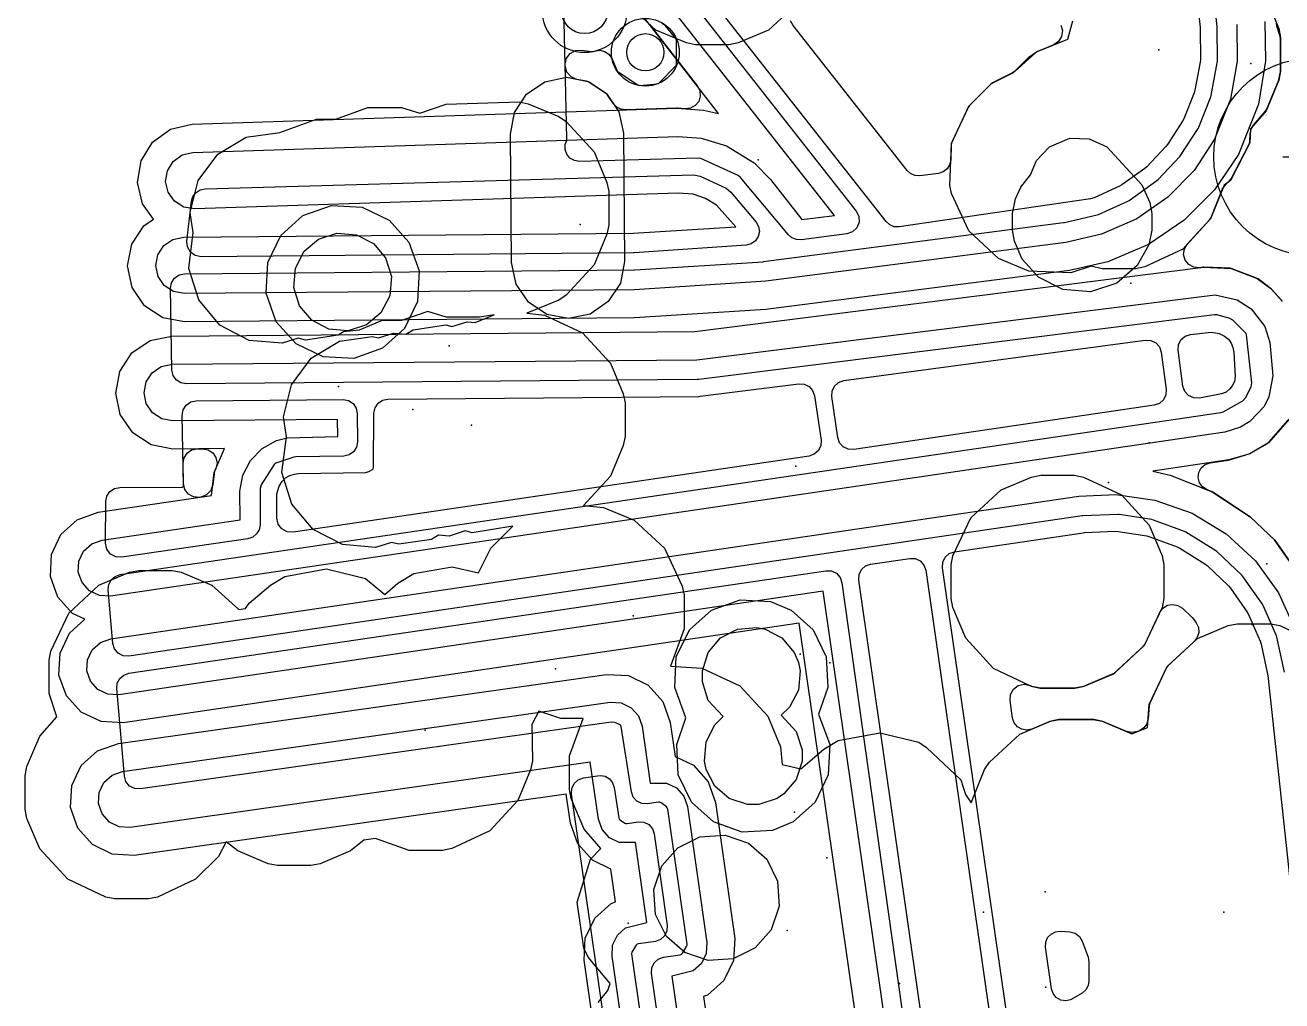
# Model space of a CAD drawing. Header units: metres. Extents: x 17722 to 17999, y 13535 to 15917.
# Drawn here: x 17797.48 to 17841.98, y 14155.43 to 14189.98 of the extents above; entities that cross this region are included whole.
import ezdxf

# ---------------------------------------------------------------- set-up
doc = ezdxf.new("R2010")
doc.units = ezdxf.units.M
for name, color, linetype in [('AI_GREENING_ALLOWED_ZONE', 4, 'Continuous'), ('AI_GREENING_EXCLUSIONS', 1, 'Continuous'), ('AI_GREENING_LAWN', 82, 'Continuous'), ('AI_GREENING_REJECTED', 6, 'Continuous'), ('AI_GREENING_SHRUBS', 92, 'Continuous'), ('AI_GREENING_TREES', 3, 'Continuous')]:
    doc.layers.add(name, color=color, linetype=linetype)

# ---------------------------------------------------------------- blocks, each defined once
blk = doc.blocks.new('AI_TREE')
for p, q in [((0, -0.3), (0, 0.3)), ((-0.3, 0), (0.3, 0))]:
    blk.add_line(p, q)
for radius in [1, 0.12]:
    blk.add_circle((0, 0), radius)
blk = doc.blocks.new('AI_SHRUB')
for radius in [1, 0.55]:
    blk.add_circle((0, 0), radius)

msp = doc.modelspace()

# ---------------------------------------------------------------- linework, layer by layer
at = {"layer": 'AI_GREENING_ALLOWED_ZONE'}
for points in [[(17819.585, 14190.012), (17819.642, 14189.95), (17821.286, 14187.821), (17821.372, 14187.651), (17821.388, 14187.462), (17821.331, 14187.28), (17821.211, 14187.132), (17821.044, 14187.04), (17820.855, 14187.017), (17820.578, 14187.037), (17820.552, 14187.037), (17818.743, 14186.978), (17818.578, 14187), (17818.429, 14187.076), (17818.313, 14187.196), (17818.092, 14187.52), (17818.023, 14187.588), (17817.455, 14187.961), (17817.362, 14187.998), (17817.021, 14188.058), (17816.812, 14188.147), (17816.664, 14188.319), (17816.607, 14188.539), (17816.366, 14199.007)], [(17834.152, 14189.986), (17834.212, 14189.786), (17834.185, 14189.58), (17834.076, 14189.402), (17833.904, 14189.284), (17833.333, 14189.048), (17833.263, 14189.004), (17832.534, 14188.352), (17832.423, 14188.277), (17831.741, 14187.938), (17831.675, 14187.891), (17830.925, 14187.14), (17830.875, 14187.07), (17830.301, 14185.833), (17830.278, 14185.738), (17830.257, 14185.205), (17830.219, 14185.035), (17830.126, 14184.888), (17829.988, 14184.782), (17829.822, 14184.729), (17829.168, 14184.644), (17828.996, 14184.652), (17828.838, 14184.717), (17828.71, 14184.831), (17824.671, 14189.971), (17824.585, 14190.136)], [(17842.009, 14180.19), (17841.98, 14180.23), (17841.612, 14180.637), (17841.575, 14180.67), (17841.139, 14180.992), (17841.082, 14181.024), (17840.228, 14181.355), (17840.149, 14181.371), (17839.224, 14181.41), (17839.182, 14181.408), (17839.066, 14181.393), (17838.865, 14181.409), (17838.686, 14181.503), (17838.559, 14181.66), (17838.505, 14181.854), (17838.531, 14182.055), (17838.635, 14182.228), (17839.432, 14183.093), (17839.479, 14183.169), (17839.885, 14184.184), (17840.046, 14184.396), (17840.119, 14184.451), (17840.189, 14184.535), (17840.822, 14185.762), (17840.849, 14185.863), (17840.862, 14186.138), (17840.897, 14186.299), (17840.983, 14186.441), (17841.397, 14186.918), (17841.438, 14186.985), (17841.866, 14188.009), (17841.881, 14188.056), (17841.936, 14188.33), (17841.941, 14188.379), (17841.941, 14189.501), (17841.928, 14189.58), (17841.809, 14189.94), (17841.784, 14190.132)], [(17842.865, 14170.128), (17841.751, 14171.718), (17841.718, 14171.756), (17840.875, 14172.555), (17840.84, 14172.583), (17839.534, 14173.442), (17839.489, 14173.466), (17839.335, 14173.528), (17839.178, 14173.627), (17839.069, 14173.777), (17839.022, 14173.957), (17839.044, 14174.141), (17839.131, 14174.305), (17839.272, 14174.426), (17839.448, 14174.486), (17840.093, 14174.581), (17840.129, 14174.589), (17840.822, 14174.797), (17840.876, 14174.821), (17841.473, 14175.171), (17841.533, 14175.221), (17842.212, 14175.99)]]:
    msp.add_lwpolyline(points, dxfattribs=at)
for points in [[(17803.656, 14173.26), (17803.445, 14173.274), (17803.259, 14173.374), (17803.131, 14173.541), (17803.083, 14173.747), (17803.071, 14174.47), (17803.106, 14174.662), (17803.213, 14174.827), (17803.375, 14174.938), (17803.567, 14174.978), (17803.769, 14174.98), (17803.964, 14174.942), (17804.128, 14174.832), (17804.237, 14174.668), (17804.274, 14174.473), (17804.232, 14174.28), (17804.187, 14174.176), (17804.168, 14174.105), (17804.121, 14173.703), (17804.05, 14173.499), (17803.899, 14173.343), (17803.697, 14173.266), (17803.656, 14173.26)], [(17833.134, 14165.056), (17832.957, 14165.017), (17832.778, 14165.045), (17832.62, 14165.134), (17832.504, 14165.274), (17832.446, 14165.446), (17832.357, 14166.071), (17832.372, 14166.283), (17832.475, 14166.471), (17832.646, 14166.598), (17832.855, 14166.642), (17833.064, 14166.594), (17833.095, 14166.58), (17833.152, 14166.561), (17833.42, 14166.507), (17833.47, 14166.502), (17834.607, 14166.502), (17834.657, 14166.507), (17834.93, 14166.562), (17834.977, 14166.576), (17835.998, 14167.003), (17836.07, 14167.05), (17837.076, 14167.975), (17837.132, 14168.052), (17837.662, 14169.183), (17837.772, 14169.335), (17837.931, 14169.436), (17838.116, 14169.471), (17838.3, 14169.435), (17838.459, 14169.334), (17838.802, 14169.009), (17838.867, 14168.933), (17838.951, 14168.813), (17839.026, 14168.65), (17839.039, 14168.472), (17838.988, 14168.301), (17838.881, 14168.158), (17837.957, 14167.308), (17837.9, 14167.231), (17837.309, 14165.969), (17837.286, 14165.883), (17837.249, 14165.419), (17837.202, 14165.244), (17837.096, 14165.097), (17836.944, 14164.997), (17836.869, 14164.966), (17836.676, 14164.927), (17836.483, 14164.966), (17835.64, 14165.319), (17835.593, 14165.333), (17835.319, 14165.388), (17835.27, 14165.393), (17834.133, 14165.393), (17834.083, 14165.388), (17833.809, 14165.333), (17833.762, 14165.319), (17833.134, 14165.056)], [(17833.614, 14157.327), (17833.62, 14157.504), (17833.688, 14157.668), (17833.808, 14157.797), (17833.965, 14157.877), (17834.141, 14157.898), (17834.476, 14157.876), (17834.663, 14157.827), (17834.817, 14157.711), (17834.916, 14157.545), (17835.119, 14156.971), (17835.148, 14156.807), (17835.153, 14156.139), (17835.124, 14155.97), (17835.04, 14155.819), (17834.91, 14155.707), (17834.602, 14155.523), (17834.601, 14155.525), (17834.504, 14155.464), (17834.328, 14155.429), (17834.151, 14155.459), (17833.996, 14155.549), (17833.882, 14155.688), (17833.826, 14155.858), (17833.614, 14157.327)]]:
    msp.add_lwpolyline(points, close=True, dxfattribs=at)
at = {"layer": 'AI_GREENING_EXCLUSIONS'}
for points in [[(17841.378, 14190.115), (17841.404, 14188.717), (17841.153, 14187.178), (17840.445, 14185.404), (17839.597, 14184.149), (17838.526, 14183.075), (17837.258, 14182.215), (17835.822, 14181.605), (17834.458, 14181.298), (17823.712, 14179.906), (17819.062, 14179.613), (17803.122, 14179.474), (17802.356, 14179.62), (17801.703, 14180.047), (17801.264, 14180.693), (17801.105, 14181.457), (17801.251, 14182.223), (17801.678, 14182.876), (17802.02, 14183.108), (17801.632, 14183.649), (17801.455, 14184.409), (17801.582, 14185.179), (17801.994, 14185.842), (17802.628, 14186.296), (17803.388, 14186.473), (17803.388, 14186.473), (17820.565, 14187.038), (17821.504, 14186.971), (17822.034, 14186.854), (17818.696, 14191.175)], [(17840.384, 14190.005), (17840.404, 14188.705), (17840.17, 14187.363), (17839.603, 14185.944), (17838.872, 14184.838), (17837.944, 14183.888), (17836.844, 14183.125), (17835.596, 14182.579), (17834.329, 14182.29), (17823.714, 14180.911), (17819.053, 14180.613), (17803.114, 14180.474), (17802.73, 14180.547), (17802.404, 14180.761), (17802.185, 14181.083), (17802.105, 14181.465), (17802.178, 14181.849), (17802.392, 14182.175), (17802.714, 14182.394), (17803.096, 14182.474), (17819.008, 14182.613), (17822.641, 14182.844), (17821.964, 14183.604), (17821.571, 14183.847), (17821.132, 14183.992), (17820.604, 14184.037), (17820.604, 14184.037), (17803.486, 14183.475), (17803.102, 14183.539), (17802.77, 14183.745), (17802.543, 14184.062), (17802.454, 14184.442), (17802.518, 14184.827), (17802.724, 14185.158), (17803.041, 14185.385), (17803.421, 14185.474), (17820.598, 14186.038), (17821.419, 14185.975), (17822.31, 14185.709), (17823.297, 14185.1), (17823.874, 14184.512), (17824.989, 14183.093), (17826.143, 14183.243), (17819.844, 14191.259)], [(17824.883, 14190.793), (17823.809, 14189.805), (17822.726, 14189.352), (17822.403, 14189.287), (17821.216, 14189.287), (17820.894, 14189.352), (17819.81, 14189.805), (17818.736, 14190.793)], [(17841.423, 14190.947), (17841.876, 14189.864), (17841.941, 14189.541), (17841.941, 14188.354), (17841.876, 14188.032), (17841.423, 14186.948), (17840.87, 14186.31), (17840.846, 14185.81), (17840.163, 14184.485), (17839.936, 14184.312), (17839.462, 14183.127), (17838.475, 14182.053), (17837.128, 14181.422), (17836.805, 14181.357), (17835.618, 14181.357), (17835.228, 14181.451), (17834.505, 14181.211), (17833.026, 14181.27), (17831.943, 14181.723), (17830.894, 14182.695), (17830.28, 14184.016), (17830.221, 14184.308), (17830.28, 14185.788), (17830.894, 14187.109), (17831.704, 14187.92), (17832.484, 14188.307), (17833.031, 14188.854), (17833.294, 14189.032), (17834.403, 14189.49), (17834.582, 14190.138)], [(17817.773, 14155.366), (17818.116, 14155.795), (17818.197, 14156.049), (17817.412, 14156.973), (17817.265, 14157.299), (17817.029, 14158.928), (17817.502, 14160.442), (17817.87, 14160.825), (17817.272, 14161.509), (17816.819, 14162.592), (17816.754, 14162.915), (17816.754, 14164.102), (17817.24, 14165.431), (17816.453, 14165.431), (17815.666, 14165.691), (17815.42, 14165.215), (17815.44, 14163.932), (17815.374, 14163.61), (17814.921, 14162.526), (17813.933, 14161.453), (17812.587, 14160.822), (17812.264, 14160.757), (17811.077, 14160.757), (17809.887, 14161.184), (17809.468, 14161.114), (17809.006, 14160.737), (17807.923, 14160.284), (17807.6, 14160.219), (17806.413, 14160.219), (17806.09, 14160.284), (17805.007, 14160.737), (17804.602, 14161.057), (17804.32, 14160.545), (17803.51, 14159.735), (17802.163, 14159.104), (17801.841, 14159.039), (17800.653, 14159.039), (17800.331, 14159.104), (17798.984, 14159.735), (17797.996, 14160.808), (17797.543, 14161.892), (17797.478, 14162.214), (17797.478, 14163.401), (17797.543, 14163.724), (17797.996, 14164.807), (17798.595, 14165.492), (17798.324, 14166.308), (17798.324, 14167.495), (17798.389, 14167.818), (17798.389, 14167.818), (17799.02, 14169.164), (17800.093, 14170.152), (17801.177, 14170.606), (17801.499, 14170.671), (17802.686, 14170.671), (17803.009, 14170.606), (17804.092, 14170.152), (17805.045, 14169.286), (17805.285, 14169.325), (17805.415, 14169.514), (17806.168, 14170.145), (17806.674, 14170.458), (17808.154, 14170.723), (17809.528, 14170.39), (17810.219, 14169.815), (17810.673, 14170.221), (17811.243, 14170.56), (17812.596, 14170.799), (17813.539, 14170.586), (17813.973, 14171.463), (17814.753, 14172.242), (17813.312, 14172.005), (17813.057, 14172.069), (17812.491, 14171.889), (17812.115, 14171.922), (17811.866, 14171.772), (17810.708, 14171.601), (17810.453, 14171.665), (17809.886, 14171.486), (17808.72, 14171.586), (17807.681, 14172.125), (17806.927, 14173.021), (17806.574, 14174.137), (17806.728, 14175.408), (17806.624, 14176.113), (17806.909, 14177.248), (17807.607, 14178.188), (17808.612, 14178.789), (17809.77, 14178.96), (17809.988, 14178.905), (17810.526, 14179.076), (17810.958, 14179.038), (17811.216, 14179.193), (17812.374, 14179.364), (17812.593, 14179.309), (17813.131, 14179.479), (17813.418, 14179.454), (17814.084, 14179.724), (17813.571, 14179.64), (17812.384, 14179.64), (17811.733, 14179.842), (17810.805, 14179.524), (17810.121, 14179.524), (17809.305, 14179.182), (17808.756, 14179.117), (17808.563, 14179.002), (17807.405, 14178.831), (17807.15, 14178.895), (17806.584, 14178.715), (17805.417, 14178.816), (17804.378, 14179.355), (17803.625, 14180.25), (17803.271, 14181.366), (17803.426, 14182.637), (17803.322, 14183.342), (17803.607, 14184.478), (17804.305, 14185.417), (17805.309, 14186.018), (17806.497, 14186.182), (17807.795, 14186.655), (17808.479, 14186.655), (17809.618, 14187.062), (17810.805, 14187.062), (17811.456, 14186.859), (17812.384, 14187.178), (17814.969, 14187.262), (17815.291, 14187.197), (17816.374, 14186.744), (17816.638, 14186.566), (17817.626, 14185.492), (17818.079, 14184.409), (17818.144, 14184.087), (17818.144, 14182.899), (17818.079, 14182.577), (17817.626, 14181.493), (17816.638, 14180.42), (17816.374, 14180.242), (17815.247, 14179.78), (17815.873, 14179.715), (17817.22, 14179.084), (17818.207, 14178.011), (17818.661, 14176.927), (17818.726, 14176.605), (17818.726, 14175.417), (17818.661, 14175.095), (17818.207, 14174.012), (17817.251, 14172.969), (17817.963, 14172.904), (17819.046, 14172.451), (17820.12, 14171.463), (17820.751, 14170.116), (17820.816, 14169.794), (17820.816, 14168.606), (17820.33, 14167.277), (17821.439, 14167.212), (17822.786, 14166.582), (17823.774, 14165.508), (17824.227, 14164.424), (17824.292, 14163.804), (17824.947, 14163.646), (17825.764, 14164.341), (17826.269, 14164.654), (17827.749, 14164.919), (17829.123, 14164.586), (17829.401, 14164.404), (17830.615, 14163.251), (17830.775, 14162.738), (17830.977, 14162.439), (17831.451, 14163.624), (17831.628, 14163.887), (17832.702, 14164.875), (17833.785, 14165.328), (17834.108, 14165.393), (17835.295, 14165.393), (17835.617, 14165.328), (17836.676, 14164.885), (17837.225, 14165.115), (17837.29, 14165.928), (17837.921, 14167.275), (17838.994, 14168.263), (17840.078, 14168.716), (17840.4, 14168.781), (17841.588, 14168.781), (17841.91, 14168.716), (17843.257, 14168.085)], [(17829.323, 14137.948), (17824.894, 14168.806), (17800.945, 14165.28), (17800.166, 14165.319), (17799.461, 14165.654), (17798.937, 14166.233), (17798.675, 14166.968), (17798.714, 14167.747), (17799.049, 14168.452), (17799.59, 14168.941), (17799.157, 14169.147), (17798.633, 14169.726), (17798.371, 14170.461), (17798.41, 14171.24), (17798.745, 14171.945), (17799.324, 14172.468), (17800.059, 14172.731), (17804.077, 14173.322), (17804.172, 14174.142), (17804.54, 14174.986), (17802.706, 14174.97), (17801.939, 14175.116), (17801.286, 14175.544), (17800.847, 14176.189), (17800.688, 14176.953), (17800.834, 14177.719), (17801.261, 14178.372), (17801.907, 14178.811), (17802.671, 14178.97), (17821.193, 14179.132), (17839.203, 14181.411), (17840.19, 14181.369), (17841.113, 14181.012), (17841.595, 14180.655), (17841.996, 14180.211)], [(17842.243, 14176.026), (17841.507, 14175.191), (17840.85, 14174.806), (17840.111, 14174.584), (17837.415, 14174.187), (17838.029, 14174.05), (17839.513, 14173.456), (17840.859, 14172.571), (17841.737, 14171.738), (17842.881, 14170.105)], [(17830.385, 14137.59), (17825.741, 14169.942), (17800.799, 14166.27), (17800.41, 14166.289), (17800.057, 14166.456), (17799.796, 14166.746), (17799.664, 14167.113), (17799.684, 14167.503), (17799.851, 14167.855), (17800.141, 14168.117), (17800.508, 14168.248), (17834.795, 14173.296), (17836.104, 14173.36), (17837.488, 14173.163), (17838.804, 14172.696), (17840.011, 14171.968), (17841.049, 14171.013), (17841.867, 14169.879), (17842.444, 14168.607), (17842.773, 14167.134), (17846.739, 14130.959)], [(17820.378, 14135.21), (17817.271, 14156.874), (17817.313, 14157.654), (17817.651, 14158.358), (17818.233, 14158.879), (17818.384, 14158.933), (17818.22, 14160.092), (17817.566, 14160.406), (17817.046, 14160.988), (17816.788, 14161.724), (17816.642, 14162.75), (17801.343, 14160.581), (17800.564, 14160.624), (17799.861, 14160.963), (17799.34, 14161.544), (17799.082, 14162.281), (17799.126, 14163.06), (17799.464, 14163.763), (17800.045, 14164.283), (17800.782, 14164.541), (17818.061, 14166.991), (17818.84, 14166.948), (17819.543, 14166.61), (17820.064, 14166.028), (17820.322, 14165.292), (17820.493, 14164.084), (17821.146, 14163.77), (17821.667, 14163.189), (17821.925, 14162.452), (17822.608, 14157.634), (17822.565, 14156.855), (17822.227, 14156.151), (17821.645, 14155.631), (17821.497, 14155.579), (17824.572, 14134.139)], [(17821.51, 14134.361), (17818.261, 14157.016), (17818.282, 14157.406), (17818.451, 14157.758), (17818.741, 14158.019), (17819.497, 14158.203), (17819.095, 14161.041), (17818.519, 14161.036), (17818.167, 14161.205), (17817.907, 14161.496), (17817.778, 14161.864), (17817.492, 14163.881), (17801.203, 14161.571), (17800.813, 14161.593), (17800.462, 14161.762), (17800.201, 14162.053), (17800.072, 14162.421), (17800.094, 14162.81), (17800.263, 14163.162), (17800.554, 14163.422), (17800.922, 14163.551), (17818.201, 14166.001), (17818.591, 14165.98), (17818.943, 14165.811), (17819.203, 14165.52), (17819.332, 14165.152), (17819.618, 14163.135), (17820.194, 14163.14), (17820.546, 14162.971), (17820.806, 14162.68), (17820.935, 14162.312), (17821.618, 14157.494), (17821.596, 14157.104), (17821.427, 14156.752), (17821.136, 14156.492), (17820.382, 14156.308), (17823.632, 14133.653)]]:
    msp.add_lwpolyline(points, dxfattribs=at)
for points in [[(17818.663, 14186.152), (17818.702, 14181.61), (17818.557, 14180.844), (17818.129, 14180.191), (17817.484, 14179.752), (17816.72, 14179.593), (17815.953, 14179.739), (17815.301, 14180.166), (17814.862, 14180.811), (17814.703, 14181.575), (17814.663, 14186.117), (17814.808, 14186.884), (17815.236, 14187.536), (17815.881, 14187.976), (17816.645, 14188.135), (17817.412, 14187.989), (17818.065, 14187.561), (17818.504, 14186.916), (17818.663, 14186.152)], [(17835.786, 14185.675), (17837.028, 14184.331), (17837.302, 14183.699), (17837.38, 14183.309), (17837.38, 14182.716), (17837.268, 14182.196), (17836.861, 14181.467), (17836.138, 14180.847), (17835.207, 14180.542), (17834.224, 14180.621), (17833.364, 14181.062), (17832.792, 14181.694), (17832.518, 14182.326), (17832.44, 14182.716), (17832.44, 14183.309), (17832.552, 14183.829), (17832.745, 14184.24), (17833.084, 14184.683), (17833.296, 14185.191), (17833.755, 14185.675), (17834.474, 14185.975), (17835.165, 14185.955), (17835.786, 14185.675)], [(17806.531, 14182.536), (17807.31, 14183.237), (17808.324, 14183.598), (17809.408, 14183.54), (17810.368, 14183.077), (17811.069, 14182.298), (17811.43, 14181.284), (17811.372, 14180.2), (17810.909, 14179.24), (17810.13, 14178.539), (17809.116, 14178.178), (17808.032, 14178.236), (17807.072, 14178.699), (17806.371, 14179.478), (17806.01, 14180.492), (17806.068, 14181.576), (17806.531, 14182.536)], [(17807.869, 14182.408), (17808.522, 14182.618), (17809.21, 14182.559), (17809.809, 14182.247), (17810.24, 14181.739), (17810.45, 14181.086), (17810.391, 14180.398), (17810.079, 14179.799), (17809.571, 14179.368), (17808.918, 14179.158), (17808.23, 14179.217), (17807.631, 14179.529), (17807.2, 14180.037), (17806.99, 14180.69), (17807.049, 14181.378), (17807.361, 14181.977), (17807.869, 14182.408)], [(17808.543, 14176.021), (17802.697, 14175.97), (17802.313, 14176.043), (17801.987, 14176.257), (17801.768, 14176.579), (17801.688, 14176.961), (17801.761, 14177.345), (17801.975, 14177.671), (17802.297, 14177.891), (17802.679, 14177.97), (17821.261, 14178.133), (17839.626, 14180.432), (17840.396, 14180.259), (17840.899, 14179.937), (17841.38, 14179.308), (17841.557, 14178.739), (17841.665, 14177.564), (17841.524, 14176.814), (17841.353, 14176.482), (17840.845, 14175.941), (17840.517, 14175.748), (17839.966, 14175.573), (17800.496, 14169.763), (17800.106, 14169.782), (17799.753, 14169.949), (17799.492, 14170.239), (17799.361, 14170.606), (17799.38, 14170.996), (17799.547, 14171.348), (17799.837, 14171.61), (17800.204, 14171.741), (17805.088, 14172.46), (17805.08, 14173.474), (17805.187, 14174.051), (17805.456, 14174.569), (17805.867, 14174.991), (17806.378, 14175.273), (17806.756, 14175.373), (17808.55, 14175.42), (17808.543, 14176.021)], [(17834.632, 14174.04), (17834.955, 14173.975), (17836.301, 14173.344), (17837.289, 14172.27), (17837.742, 14171.187), (17837.807, 14170.865), (17837.807, 14169.677), (17837.742, 14169.355), (17837.112, 14168.008), (17836.038, 14167.02), (17834.955, 14166.567), (17834.632, 14166.502), (17833.445, 14166.502), (17833.122, 14166.567), (17831.776, 14167.198), (17830.788, 14168.271), (17830.334, 14169.355), (17830.269, 14169.677), (17830.269, 14170.865), (17830.334, 14171.187), (17830.965, 14172.534), (17832.039, 14173.522), (17833.122, 14173.975), (17833.445, 14174.04), (17834.632, 14174.04)], [(17820.881, 14165.451), (17820.481, 14166.524), (17820.539, 14167.608), (17821.002, 14168.568), (17821.781, 14169.269), (17822.795, 14169.63), (17823.879, 14169.572), (17824.601, 14169.269), (17825.38, 14168.568), (17825.843, 14167.608), (17825.901, 14166.524), (17825.572, 14165.585), (17825.972, 14164.512), (17825.914, 14163.428), (17825.451, 14162.468), (17824.672, 14161.767), (17823.95, 14161.464), (17822.866, 14161.406), (17821.852, 14161.767), (17821.073, 14162.468), (17820.61, 14163.428), (17820.552, 14164.512), (17820.881, 14165.451)], [(17821.903, 14165.205), (17822.2, 14165.494), (17821.671, 14166.069), (17821.461, 14166.722), (17821.461, 14167.118), (17821.671, 14167.771), (17822.102, 14168.279), (17822.701, 14168.591), (17823.389, 14168.65), (17823.681, 14168.591), (17824.28, 14168.279), (17824.711, 14167.771), (17824.862, 14167.41), (17824.921, 14167.118), (17824.862, 14166.43), (17824.55, 14165.831), (17824.253, 14165.542), (17824.782, 14164.967), (17824.992, 14164.314), (17824.992, 14163.918), (17824.782, 14163.265), (17824.351, 14162.757), (17824.113, 14162.596), (17823.46, 14162.386), (17823.064, 14162.386), (17822.411, 14162.596), (17821.903, 14163.027), (17821.591, 14163.626), (17821.532, 14163.918), (17821.591, 14164.606), (17821.903, 14165.205)], [(17823.096, 14161.011), (17823.74, 14160.445), (17824.127, 14159.665), (17824.186, 14158.779), (17823.901, 14157.946), (17823.335, 14157.302), (17822.555, 14156.915), (17821.669, 14156.856), (17820.836, 14157.141), (17820.192, 14157.707), (17819.805, 14158.487), (17819.746, 14159.373), (17820.031, 14160.206), (17820.597, 14160.85), (17821.377, 14161.237), (17822.263, 14161.296), (17823.096, 14161.011)]]:
    msp.add_lwpolyline(points, close=True, dxfattribs=at)
at = {"layer": 'AI_GREENING_LAWN'}
for points in [[(17842.075, 14167.071), (17841.807, 14168.303), (17841.792, 14168.35), (17841.32, 14169.43), (17841.295, 14169.473), (17840.602, 14170.462), (17840.57, 14170.5), (17839.685, 14171.339), (17839.644, 14171.37), (17838.581, 14172.026), (17838.537, 14172.048), (17837.432, 14172.457), (17837.384, 14172.47), (17836.221, 14172.654), (17836.171, 14172.657), (17834.94, 14172.607), (17834.914, 14172.604), (17801.153, 14167.636), (17800.951, 14167.647), (17800.77, 14167.738), (17800.64, 14167.893), (17800.582, 14168.087), (17800.417, 14169.984), (17800.436, 14170.171), (17800.523, 14170.337), (17800.665, 14170.46), (17800.842, 14170.522), (17839.818, 14176.259), (17839.903, 14176.288), (17840.597, 14176.677), (17840.696, 14176.779), (17840.899, 14177.177), (17840.924, 14177.317), (17840.727, 14179.018), (17840.716, 14179.057), (17840.692, 14179.09), (17840.242, 14179.535), (17840.135, 14179.597), (17839.693, 14179.719), (17839.597, 14179.726), (17821.337, 14177.437), (17821.279, 14177.433), (17803.18, 14177.274), (17802.989, 14177.31), (17802.826, 14177.416), (17802.716, 14177.576), (17802.675, 14177.766), (17802.629, 14180.666), (17802.664, 14180.859), (17802.771, 14181.023), (17802.932, 14181.134), (17803.124, 14181.174), (17819.057, 14181.314), (17819.07, 14181.314), (17823.616, 14181.604), (17823.632, 14181.606), (17834.255, 14182.988), (17834.28, 14182.992), (17835.442, 14183.264), (17835.488, 14183.279), (17836.532, 14183.752), (17836.574, 14183.777), (17837.561, 14184.481), (17837.597, 14184.513), (17838.367, 14185.325), (17838.396, 14185.362), (17839.016, 14186.327), (17839.038, 14186.369), (17839.467, 14187.442), (17839.48, 14187.489), (17839.698, 14188.643), (17839.703, 14188.693), (17839.689, 14189.915), (17839.687, 14189.939), (17835.457, 14228.008)], [(17834.864, 14227.916), (17839.088, 14189.9), (17839.091, 14189.851), (17839.103, 14188.77), (17839.095, 14188.672), (17838.907, 14187.681), (17838.88, 14187.588), (17838.512, 14186.667), (17838.468, 14186.582), (17837.935, 14185.753), (17837.877, 14185.679), (17837.198, 14184.964), (17837.126, 14184.902), (17836.319, 14184.325), (17836.235, 14184.276), (17835.337, 14183.868), (17835.202, 14183.829), (17828.433, 14182.839), (17828.259, 14182.844), (17828.097, 14182.909), (17827.968, 14183.025), (17820.898, 14192.022)], [(17820.413, 14191.668), (17826.911, 14183.399), (17827.003, 14183.211), (17827.01, 14183.002), (17826.931, 14182.808), (17826.779, 14182.664), (17826.582, 14182.594), (17824.956, 14182.383), (17824.79, 14182.389), (17824.635, 14182.45), (17824.509, 14182.558), (17822.811, 14184.586), (17822.725, 14184.652), (17821.412, 14185.254), (17821.302, 14185.276), (17817.105, 14185.158), (17816.928, 14185.185), (17816.772, 14185.273), (17816.657, 14185.41), (17816.597, 14185.579), (17816.601, 14185.758), (17816.657, 14185.896), (17816.667, 14185.956), (17816.606, 14188.595), (17816.648, 14188.807), (17816.776, 14188.982), (17816.966, 14189.086), (17817.182, 14189.1), (17817.546, 14189.044), (17817.584, 14189.045), (17817.647, 14189.065), (17817.647, 14189.065), (17817.831, 14189.09), (17818.012, 14189.045), (17818.164, 14188.938), (17818.266, 14188.782), (17818.43, 14188.388), (17818.448, 14188.357), (17818.474, 14188.333), (17819.172, 14187.867), (17819.209, 14187.85), (17819.25, 14187.847), (17819.858, 14187.907), (17819.898, 14187.918), (17819.931, 14187.942), (17820.515, 14188.526), (17820.541, 14188.565), (17820.55, 14188.61), (17820.55, 14189.436), (17820.543, 14189.477), (17820.523, 14189.513), (17820.155, 14189.961), (17820.037, 14190.039)], [(17838.748, 14109.791), (17829.964, 14170.767), (17829.974, 14170.961), (17830.058, 14171.137), (17830.203, 14171.268), (17830.386, 14171.333), (17834.945, 14172.004), (17834.995, 14172.009), (17836.083, 14172.058), (17836.183, 14172.052), (17837.207, 14171.892), (17837.304, 14171.866), (17838.276, 14171.505), (17838.366, 14171.461), (17839.255, 14170.907), (17839.335, 14170.846), (17840.096, 14170.125), (17840.161, 14170.049), (17840.756, 14169.199), (17840.805, 14169.112), (17841.22, 14168.162), (17841.25, 14168.066), (17841.477, 14167.002), (17841.485, 14166.951), (17847.041, 14115.376)], [(17831.676, 14137.741), (17826.999, 14170.331), (17827.009, 14170.525), (17827.093, 14170.701), (17827.237, 14170.831), (17827.421, 14170.896), (17828.803, 14171.1), (17828.998, 14171.09), (17829.175, 14171.006), (17829.306, 14170.861), (17829.371, 14170.676), (17838.144, 14109.551)], [(17822.934, 14133.576), (17819.661, 14156.41), (17819.671, 14156.604), (17819.755, 14156.78), (17819.9, 14156.91), (17820.083, 14156.975), (17820.673, 14157.062), (17820.72, 14157.08), (17820.756, 14157.117), (17820.903, 14157.358), (17820.918, 14157.397), (17820.919, 14157.438), (17820.235, 14162.222), (17820.219, 14162.266), (17820.189, 14162.3), (17820, 14162.442), (17819.959, 14162.462), (17819.913, 14162.465), (17819.509, 14162.41), (17819.317, 14162.421), (17819.143, 14162.505), (17819.014, 14162.648), (17818.948, 14162.829), (17818.59, 14165.146), (17818.578, 14165.184), (17818.545, 14165.205), (17818.362, 14165.282), (17818.232, 14165.299), (17801.559, 14162.935), (17801.358, 14162.947), (17801.178, 14163.038), (17801.048, 14163.193), (17800.991, 14163.386), (17800.721, 14166.491), (17800.74, 14166.678), (17800.827, 14166.844), (17800.969, 14166.967), (17801.146, 14167.029), (17825.836, 14170.663), (17826.032, 14170.653), (17826.209, 14170.569), (17826.34, 14170.423), (17826.404, 14170.238), (17831.003, 14137.55)], [(17820.723, 14135.696), (17816.828, 14162.76), (17816.838, 14162.954), (17816.921, 14163.129), (17817.065, 14163.26), (17817.248, 14163.325), (17817.746, 14163.401), (17817.746, 14163.398), (17817.848, 14163.415), (17818.021, 14163.383), (17818.172, 14163.293), (17818.283, 14163.156), (17818.339, 14162.989), (17818.502, 14161.906), (17818.52, 14161.859), (17818.557, 14161.824), (17818.715, 14161.727), (17818.715, 14161.727), (17818.753, 14161.712), (17818.794, 14161.711), (17819.197, 14161.766), (17819.391, 14161.754), (17819.566, 14161.669), (17819.695, 14161.524), (17819.76, 14161.34), (17820.219, 14158.101), (17820.208, 14157.906), (17820.124, 14157.731), (17819.98, 14157.601), (17819.797, 14157.536), (17819.203, 14157.449), (17819.157, 14157.432), (17819.122, 14157.398), (17818.977, 14157.183), (17818.959, 14157.143), (17818.957, 14157.099), (17821.999, 14135.882)]]:
    msp.add_lwpolyline(points, dxfattribs=at)
for points in [[(17823.363, 14183.009), (17823.452, 14182.851), (17823.479, 14182.671), (17823.439, 14182.493), (17823.339, 14182.341), (17823.19, 14182.235), (17823.014, 14182.19), (17819.049, 14181.914), (17819.018, 14181.913), (17803.71, 14181.779), (17803.504, 14181.822), (17803.334, 14181.945), (17803.229, 14182.127), (17803.209, 14182.336), (17803.37, 14183.746), (17803.421, 14183.916), (17803.529, 14184.058), (17803.679, 14184.153), (17803.853, 14184.189), (17821.155, 14184.679), (17821.381, 14184.633), (17822.301, 14184.204), (17822.473, 14184.072), (17823.363, 14183.009)], [(17838.319, 14178.662), (17838.407, 14178.839), (17838.556, 14178.968), (17838.744, 14179.029), (17839.483, 14179.114), (17839.768, 14179.063), (17839.953, 14178.969), (17840.093, 14178.863), (17840.188, 14178.715), (17840.248, 14178.571), (17840.285, 14178.405), (17840.331, 14177.541), (17840.308, 14177.365), (17840.226, 14177.208), (17840.145, 14177.105), (17840.011, 14176.985), (17839.842, 14176.92), (17839.062, 14176.775), (17838.861, 14176.778), (17838.678, 14176.861), (17838.542, 14177.01), (17838.475, 14177.2), (17838.306, 14178.466), (17838.319, 14178.662)], [(17837.709, 14178.399), (17837.886, 14177.08), (17837.874, 14176.887), (17837.79, 14176.713), (17837.646, 14176.584), (17837.463, 14176.519), (17826.824, 14174.953), (17826.629, 14174.962), (17826.453, 14175.046), (17826.322, 14175.191), (17826.256, 14175.374), (17826.043, 14176.825), (17826.053, 14177.021), (17826.138, 14177.198), (17826.285, 14177.329), (17826.471, 14177.393), (17837.147, 14178.828), (17837.342, 14178.816), (17837.517, 14178.73), (17837.646, 14178.584), (17837.709, 14178.399)], [(17821.378, 14176.837), (17824.874, 14177.279), (17825.066, 14177.266), (17825.239, 14177.182), (17825.367, 14177.038), (17825.432, 14176.856), (17825.663, 14175.287), (17825.653, 14175.092), (17825.569, 14174.916), (17825.424, 14174.785), (17825.241, 14174.72), (17806.965, 14172.029), (17806.753, 14172.043), (17806.566, 14172.145), (17806.438, 14172.315), (17806.393, 14172.522), (17806.39, 14173.38), (17806.471, 14173.655), (17806.582, 14173.826), (17806.7, 14173.952), (17806.854, 14174.031), (17807.013, 14174.08), (17807.154, 14174.102), (17809.528, 14174.134), (17809.654, 14174.17), (17809.779, 14174.247), (17809.808, 14174.273), (17809.815, 14174.312), (17809.83, 14176.241), (17809.868, 14176.43), (17809.976, 14176.59), (17810.136, 14176.698), (17810.325, 14176.737), (17821.348, 14176.835), (17821.378, 14176.837)], [(17800.828, 14173.611), (17803.035, 14173.62), (17803.077, 14173.628), (17803.084, 14173.67), (17803.043, 14176.169), (17803.078, 14176.362), (17803.185, 14176.527), (17803.347, 14176.638), (17803.539, 14176.678), (17808.736, 14176.723), (17808.927, 14176.687), (17809.09, 14176.58), (17809.2, 14176.42), (17809.24, 14176.229), (17809.253, 14175.229), (17809.217, 14175.037), (17809.111, 14174.874), (17808.95, 14174.763), (17808.759, 14174.722), (17807.069, 14174.7), (17806.992, 14174.686), (17806.357, 14174.469), (17806.322, 14174.45), (17806.295, 14174.42), (17805.836, 14173.7), (17805.798, 14173.568), (17805.796, 14172.288), (17805.765, 14172.114), (17805.674, 14171.962), (17805.537, 14171.85), (17805.369, 14171.794), (17800.898, 14171.136), (17800.686, 14171.151), (17800.498, 14171.253), (17800.371, 14171.423), (17800.326, 14171.632), (17800.33, 14173.112), (17800.368, 14173.303), (17800.476, 14173.464), (17800.637, 14173.572), (17800.828, 14173.611)]]:
    msp.add_lwpolyline(points, close=True, dxfattribs=at)
at = {"layer": 'AI_GREENING_REJECTED'}
for p in [(17837.63, 14189.11), (17840.89, 14188.62), (17840.83, 14186.35), (17823.44, 14185.21), (17817.13, 14182.92), (17836.64, 14180.85), (17812.5, 14178.62), (17808.58, 14177.19), (17811.21, 14176.37), (17813.29, 14175.82), (17837.29, 14175.19), (17824.77, 14174.36), (17835.84, 14173.79), (17841.45, 14170.91), (17819.01, 14169.06), (17840.93, 14168.76), (17824.92, 14167.71), (17816.26, 14167.19), (17825.98, 14167.4), (17811.65, 14165.02), (17824.72, 14162.11), (17825.87, 14160.5), (17833.6, 14159.29), (17818.83, 14158.18), (17831.42, 14158.57), (17839.93, 14158.57), (17824.46, 14157.92), (17828.44, 14156.05), (17833.63, 14155.91)]:
    msp.add_point(p, dxfattribs=at)

# ---------------------------------------------------------------- block references
at = {"layer": 'AI_GREENING_SHRUBS'}
for p, xscale, yscale in [((17817.293, 14190.51), 1.5, 1.5), ((17819.442, 14189.02), 1.2, 1.2)]:
    msp.add_blockref('AI_SHRUB', p, dxfattribs=dict(at, xscale=xscale, yscale=yscale))
at = {"layer": 'AI_GREENING_TREES', "xscale": 3.5, "yscale": 3.5}
msp.add_blockref('AI_TREE', (17843.072, 14185.317), dxfattribs=at)

doc.saveas('drawing.dxf')
